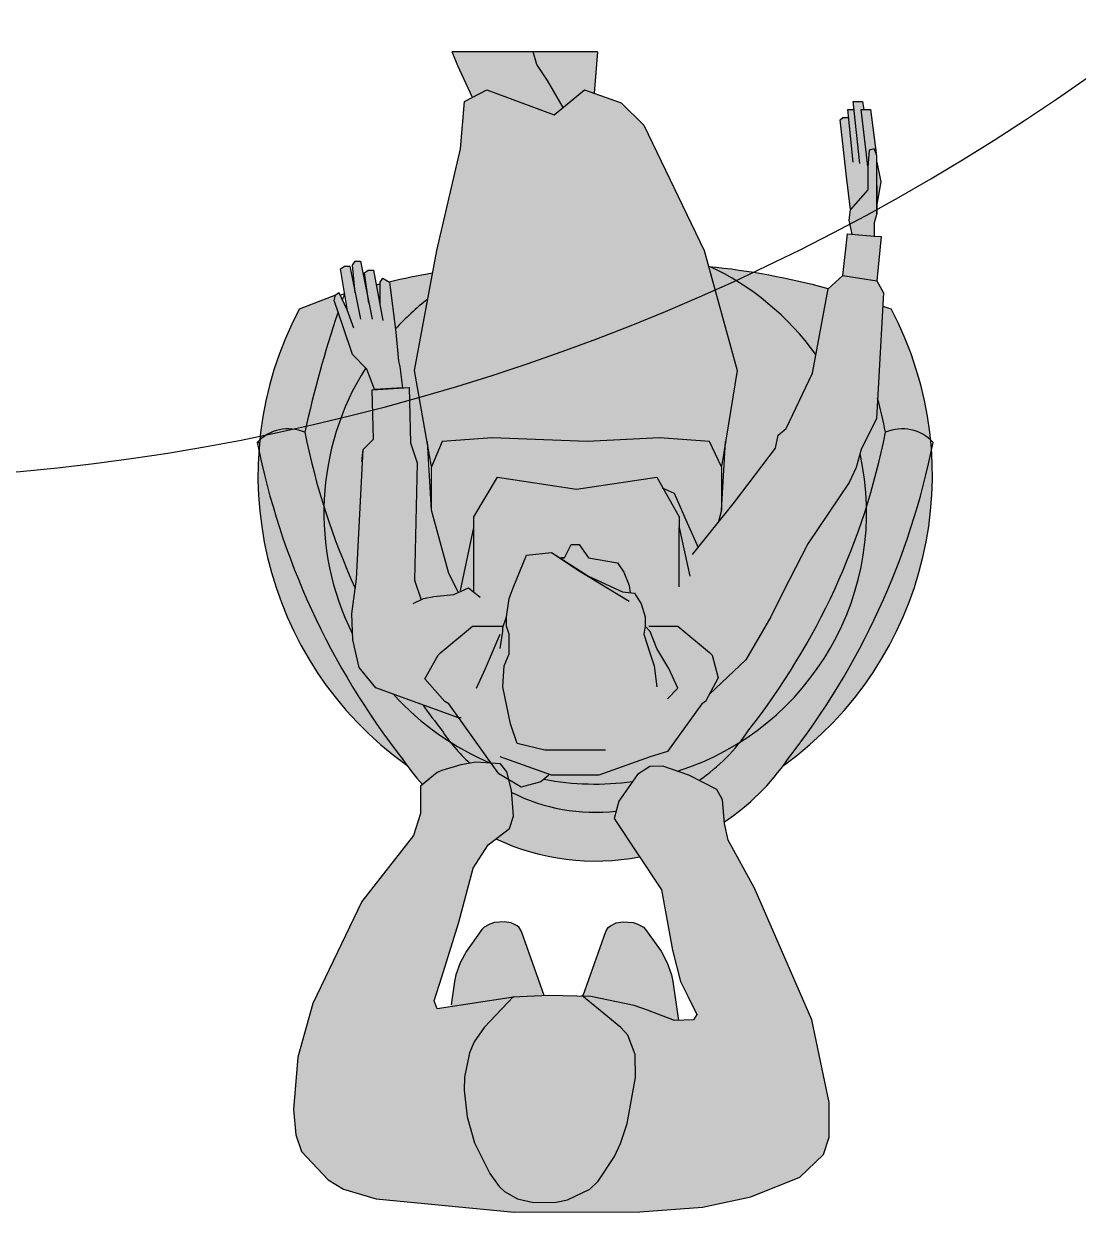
# Model space of a CAD drawing. Header units: millimetres. Extents: x 31778 to 54642, y 18502 to 28743.
# Drawn here: x 44091.4 to 44200.6, y 22099.7 to 22222.7 of the extents above; entities that cross this region are included whole.
import ezdxf

# ---------------------------------------------------------------- set-up
doc = ezdxf.new("R2010")
doc.units = ezdxf.units.MM
doc.layers.add('CIRCUITS ECLAIRAGE', color=1, linetype='Continuous')
doc.layers.add('Plan Archi', color=8, linetype='Continuous')

msp = doc.modelspace()

# ---------------------------------------------------------------- hatches: boundary and pattern name
at = {"layer": 'Plan Archi', "true_color": 0xffffff}
h = msp.add_hatch(color=7, dxfattribs=at)
h.dxf.hatch_style = 1
h.paths.add_polyline_path([(44131.838, 22186.858), (44133.612, 22176.896), (44134.703, 22179.488), (44139.889, 22179.898), (44149.715, 22179.488), (44157.22, 22179.898), (44162.406, 22179.488), (44163.634, 22176.896), (44165.272, 22186.858), (44161.86, 22199.276), (44155.583, 22212.241), (44153.263, 22214.56), (44149.442, 22215.925), (44146.303, 22213.332), (44139.343, 22215.925), (44137.023, 22214.697), (44136.614, 22209.784), (44134.158, 22199.276)])
h.paths.add_polyline_path([(44149.442, 22215.925), (44150.451, 22215.565), (44150.79, 22219.835), (44144.139, 22219.835), (44144.529, 22218.518), (44145.621, 22216.88), (44147.228, 22214.096)])
h.paths.add_polyline_path([(44146.303, 22213.332), (44147.228, 22214.096), (44145.621, 22216.88), (44144.529, 22218.518), (44144.139, 22219.835), (44135.736, 22219.835), (44136.341, 22218.382), (44137.833, 22215.126), (44139.343, 22215.925)])
h.paths.add_polyline_path([(44176.189, 22196.683), (44179.738, 22196.137), (44180.19, 22200.731), (44179.465, 22200.777), (44176.671, 22201.007)])
h.paths.add_polyline_path([(44179.738, 22203.097), (44179.738, 22205.963), (44179.738, 22206.099), (44179.738, 22209.102), (44179.465, 22209.784), (44178.919, 22209.648), (44178.782, 22207.874), (44178.782, 22205.554), (44177.008, 22203.507), (44176.872, 22202.415), (44177.161, 22200.967), (44179.465, 22200.777), (44179.465, 22202.142)])
h = msp.add_hatch(color=7, dxfattribs=at)
h.dxf.hatch_style = 1
h.paths.add_polyline_path([(44176.599, 22206.918), (44177.008, 22203.507), (44178.782, 22205.554), (44178.782, 22207.874), (44178.919, 22209.648), (44179.465, 22209.784), (44179.64, 22209.345), (44179.055, 22213.878), (44178.646, 22213.878), (44178.373, 22213.878), (44178.236, 22214.697), (44177.827, 22214.697), (44177.281, 22214.697), (44177.368, 22213.878), (44177.281, 22213.878), (44176.735, 22213.878), (44176.817, 22213.059), (44176.189, 22213.059), (44175.916, 22212.786)])
h = msp.add_hatch(color=7, dxfattribs=at)
h.dxf.hatch_style = 1
h.paths.add_polyline_path([(44179.738, 22204.052), (44180.147, 22206.372), (44179.738, 22208.419), (44179.738, 22206.099)])
h = msp.add_hatch(color=7, dxfattribs=at)
h.dxf.hatch_style = 1
h.paths.add_polyline_path([(44126.925, 22186.994), (44127.719, 22184.876), (44130.615, 22185.044), (44130.336, 22187.267), (44130.2, 22187.813), (44129.927, 22190.815), (44129.245, 22196.001), (44128.562, 22196.41), (44128.289, 22196.001), (44128.289, 22195.79, 0.0013694), (44127.891, 22195.691), (44127.607, 22197.229), (44127.061, 22197.229), (44126.652, 22196.956), (44127.132, 22193.836), (44126.242, 22198.184), (44125.697, 22198.184), (44125.424, 22197.775), (44125.697, 22194.909), (44125.151, 22197.639), (44124.605, 22197.639), (44124.195, 22197.366), (44124.92, 22193.016), (44124.878, 22193.135), (44124.059, 22194.909), (44123.65, 22194.636), (44123.513, 22194.09), (44124.468, 22191.361), (44125.424, 22188.495)])
h = msp.add_hatch(color=7, dxfattribs=at)
h.dxf.hatch_style = 1
h.paths.add_polyline_path([(44115.823, 22179.673, -0.292249), (44120.489, 22180.462, -0.0281492), (44123.933, 22192.89), (44123.513, 22194.09), (44123.65, 22194.636), (44119.895, 22193.192, 0.0965493)])
h.paths.add_polyline_path([(44131.049, 22145.992, -0.008687), (44130.566, 22146.678, -0.1141347), (44115.73, 22178.577, 0.2605078)])
h.paths.add_polyline_path([(44173.409, 22188.495), (44174.686, 22195.307, 0.0413939), (44162.49, 22197.582, -0.128467)])
h = msp.add_hatch(color=7, dxfattribs=at)
h.dxf.hatch_style = 1
h.paths.add_polyline_path([(44166.467, 22149.64, -0.0205408), (44165.545, 22148.371, 0.2633428), (44178.652, 22172.751, -0.0901738)], flags=17)
h.paths.add_polyline_path([(44164.035, 22179.331), (44163.634, 22172.392), (44163.294, 22171.099), (44164.999, 22173.211), (44169.23, 22178.806), (44169.502, 22180.171), (44170.321, 22180.853), (44173.051, 22186.585), (44173.409, 22188.495, 0.128467), (44162.49, 22197.582, 0.0005651), (44162.321, 22197.599), (44165.272, 22186.858)])
h.paths.add_polyline_path([(44133.612, 22176.896), (44133.612, 22172.392), (44133.227, 22179.054), (44131.838, 22186.858), (44133.219, 22194.253, 0.0405095), (44129.881, 22191.168), (44129.927, 22190.815), (44130.2, 22187.813), (44130.336, 22187.267), (44130.615, 22185.044), (44127.465, 22184.861), (44127.607, 22179.761), (44126.515, 22178.67), (44125.833, 22165.296), (44125.345, 22161.654), (44125.454, 22158.965), (44126.124, 22156.098), (44127.83, 22154.01), (44136.415, 22150.906), (44138.934, 22147.419), (44139.797, 22146.196), (44140.736, 22146.122), (44141.42, 22145.318), (44141.628, 22144.477), (44142.891, 22143.734), (44144.938, 22144.28), (44145.839, 22145.031), (44146.03, 22144.962), (44150.943, 22144.962), (44156.265, 22146.873), (44158.039, 22147.419), (44161.587, 22152.331), (44161.997, 22152.604), (44162.397, 22153.358), (44166.145, 22156.92), (44168.732, 22161.365), (44170.009, 22163.935), (44172.571, 22168.914), (44176.872, 22175.258), (44177.567, 22176.819), (44178.1, 22178.67), (44179.691, 22181.892), (44180.42, 22194.909), (44179.738, 22196.137), (44176.189, 22196.683), (44174.688, 22195.319), (44173.051, 22186.585), (44170.321, 22180.853), (44169.502, 22180.171), (44169.23, 22178.806), (44164.999, 22173.211), (44163.294, 22171.099), (44163.634, 22172.392), (44163.634, 22176.896), (44162.406, 22179.488), (44157.22, 22179.898), (44149.715, 22179.488), (44139.889, 22179.898), (44134.703, 22179.488)])
h.paths.add_polyline_path([(44149.851, 22165.569), (44148.896, 22166.115), (44146.03, 22168.025)], flags=16)
h.paths.add_polyline_path([(44122.465, 22172.751, 0.0309202), (44125.704, 22164.33), (44125.833, 22165.296), (44126.515, 22178.67), (44127.607, 22179.761), (44127.465, 22184.861), (44127.719, 22184.876), (44126.925, 22186.994), (44126.789, 22187.129, 0.1360564)])
h.paths.add_polyline_path([(44130.566, 22146.678, 0.0353791), (44132.675, 22143.995), (44134.203, 22145.246), (44134.681, 22145.445), (44136.633, 22146.043), (44137.569, 22146.211, -0.0385462), (44135.572, 22148.371, -0.0689941), (44129.67, 22153.345), (44127.83, 22154.01), (44126.124, 22156.098), (44125.454, 22158.965), (44125.43, 22159.564, -0.1220414), (44122.465, 22172.751, -0.0272747), (44120.489, 22180.462, 0.292249), (44115.823, 22179.673, 0.0074581), (44115.73, 22178.577, 0.1141347)])
h.paths.add_polyline_path([(44120.489, 22180.462, 0.0272747), (44122.465, 22172.751, -0.1360564), (44126.789, 22187.129), (44125.424, 22188.495), (44124.468, 22191.361), (44123.933, 22192.89, 0.0281492)])
h.paths.add_polyline_path([(44129.881, 22191.168, -0.0405095), (44133.219, 22194.253), (44133.717, 22196.916, 0.0152036), (44129.242, 22196.018)])
h.paths.add_polyline_path([(44168.732, 22161.365), (44166.145, 22156.92), (44162.397, 22153.358), (44161.997, 22152.604), (44161.587, 22152.331), (44158.039, 22147.419), (44156.265, 22146.873), (44150.943, 22144.962), (44146.03, 22144.962), (44145.839, 22145.031), (44145.257, 22144.545, 0.082095), (44154.419, 22144.307), (44154.932, 22145.048), (44156.23, 22145.844), (44157.547, 22145.901), (44159.092, 22145.368, 0.0635791), (44165.545, 22148.371, 0.0205408), (44166.467, 22149.64, 0.0901738), (44178.652, 22172.751, 0.0495236), (44177.983, 22178.263), (44177.567, 22176.819), (44176.872, 22175.258), (44172.571, 22168.914), (44170.009, 22163.935)], flags=17)
h.paths.add_polyline_path([(44178.652, 22172.751, 0.0272747), (44180.627, 22180.462, 0.0078533), (44179.807, 22183.968), (44179.691, 22181.892), (44178.1, 22178.67), (44177.983, 22178.263, -0.0495236)])
h.paths.add_polyline_path([(44134.65, 22149.64, 0.0205408), (44135.572, 22148.371, 0.04204), (44139.759, 22146.199), (44139.797, 22146.196), (44138.934, 22147.419), (44136.415, 22150.906), (44132.695, 22152.251, 0.0111682)], flags=17)
h.paths.add_polyline_path([(44135.572, 22148.371, -0.0205408), (44134.65, 22149.64, -0.0111682), (44132.695, 22152.251), (44129.67, 22153.345, 0.0689941)], flags=17)
h.paths.add_polyline_path([(44125.43, 22159.564), (44125.345, 22161.654), (44125.704, 22164.33, -0.0309202), (44122.465, 22172.751, 0.1220414)], flags=17)
h.paths.add_polyline_path([(44152.732, 22141.24), (44153.004, 22142.259), (44154.419, 22144.307, -0.082095), (44145.257, 22144.545), (44144.938, 22144.28), (44142.891, 22143.734), (44141.628, 22144.477), (44141.891, 22143.414), (44141.909, 22143.186, 0.1469835)])
h.paths.add_polyline_path([(44159.092, 22145.368), (44160.253, 22144.967), (44161.312, 22144.43, 0.0760974), (44165.545, 22148.371, -0.0635791)], flags=16)
h.paths.add_polyline_path([(44141.692, 22139.431), (44140.279, 22138.371, 0.1591461), (44155.151, 22136.517), (44152.526, 22140.466), (44152.732, 22141.24, -0.1469835), (44141.909, 22143.186), (44142.109, 22140.708)])
h = msp.add_hatch(color=7, dxfattribs=at)
h.dxf.hatch_style = 1
h.paths.add_polyline_path([(44185.387, 22178.577, -0.1144917), (44170.482, 22146.591, -0.0077692), (44170.049, 22145.979, 0.2606709)])
h.paths.add_polyline_path([(44185.387, 22178.577, 0.0074581), (44185.293, 22179.673, 0.292249), (44180.627, 22180.462, -0.0272747), (44178.652, 22172.751, -0.2633428), (44165.545, 22148.371, -0.0760974), (44161.312, 22144.43), (44163.16, 22143.494), (44163.74, 22142.419), (44163.933, 22140.122, 0.0962218), (44170.482, 22146.591, 0.1144917)])
h.paths.add_polyline_path([(44181.191, 22193.249, -0.0473686), (44180.342, 22193.516), (44179.807, 22183.968, -0.0078533), (44180.627, 22180.462, -0.292249), (44185.293, 22179.673, 0.0969866)])
h.paths.add_polyline_path([(44170.321, 22180.853), (44169.502, 22180.171), (44169.23, 22178.806), (44164.999, 22173.211), (44161.232, 22168.545), (44159.813, 22171.71), (44158.722, 22174.166), (44157.591, 22174.669), (44156.948, 22175.804), (44148.623, 22174.576), (44140.435, 22175.804), (44137.979, 22171.71), (44137.979, 22170.618), (44137.979, 22168.162), (44137.979, 22163.916), (44137.433, 22164.341), (44135.932, 22163.658), (44133.841, 22163.455), (44132.793, 22163.249), (44132.519, 22163.116), (44131.838, 22165.159), (44132.111, 22177.305), (44131.428, 22179.352), (44131.292, 22185.084), (44127.465, 22184.861), (44127.607, 22179.761), (44126.515, 22178.67), (44125.833, 22165.296), (44125.345, 22161.654), (44125.454, 22158.965), (44126.124, 22156.098), (44127.83, 22154.01), (44136.415, 22150.906), (44138.934, 22147.419), (44139.797, 22146.196), (44140.736, 22146.122), (44141.42, 22145.318), (44141.628, 22144.477), (44142.891, 22143.734), (44144.938, 22144.28), (44145.839, 22145.031), (44146.03, 22144.962), (44150.943, 22144.962), (44156.265, 22146.873), (44158.039, 22147.419), (44161.587, 22152.331), (44161.997, 22152.604), (44162.397, 22153.358), (44166.145, 22156.92), (44168.732, 22161.365), (44170.009, 22163.935), (44172.571, 22168.914), (44176.872, 22175.258), (44177.567, 22176.819), (44178.1, 22178.67), (44179.691, 22181.892), (44180.42, 22194.909), (44179.738, 22196.137), (44176.189, 22196.683), (44174.688, 22195.319), (44173.051, 22186.585)])
h.paths.add_polyline_path([(44149.851, 22165.569), (44148.896, 22166.115), (44149.626, 22165.673)], flags=16)
h = msp.add_hatch(color=7, dxfattribs=at)
h.dxf.hatch_style = 1
h.paths.add_polyline_path([(44137.569, 22146.211), (44138.186, 22146.322), (44139.759, 22146.199, -0.04204), (44135.572, 22148.371, 0.0385462)])
h = msp.add_hatch(color=7, dxfattribs=at)
h.dxf.hatch_style = 1
h.paths.add_polyline_path([(44142.09, 22121.985), (44134.203, 22120.79), (44133.885, 22121.587), (44134.681, 22124.096), (44136.434, 22129.752), (44137.908, 22135.328), (44139.461, 22137.758), (44141.692, 22139.431), (44142.109, 22140.708), (44141.891, 22143.414), (44141.42, 22145.318), (44140.736, 22146.122), (44138.186, 22146.322), (44136.633, 22146.043), (44134.681, 22145.445), (44134.203, 22145.246), (44132.451, 22143.812), (44132.451, 22140.984), (44131.734, 22138.714), (44126.397, 22131.903), (44121.311, 22121.327), (44119.777, 22115.782), (44119.298, 22110.342), (44119.546, 22107.726), (44120.158, 22106.012), (44122.891, 22103.065), (44124.507, 22102.104), (44127.87, 22101.114), (44142.17, 22099.72), (44155.185, 22099.758), (44161.687, 22100.237), (44166.665, 22101.313), (44171.764, 22103.344), (44174.193, 22105.694), (44174.781, 22107.481), (44174.791, 22111.071), (44172.999, 22119.635), (44167.064, 22133.257), (44164.315, 22138.236), (44163.945, 22139.976), (44163.74, 22142.419), (44163.16, 22143.494), (44160.253, 22144.967), (44157.547, 22145.901), (44156.23, 22145.844), (44154.932, 22145.048), (44153.004, 22142.259), (44152.526, 22140.466), (44157.425, 22133.098), (44158.58, 22126.844), (44159.376, 22123.618), (44160.155, 22122.098), (44161.1, 22120.194), (44160.731, 22119.635), (44158.769, 22119.565), (44155.986, 22120.652), (44154.597, 22121.109), (44150.096, 22122.065), (44145.794, 22122.144), (44142.01, 22121.985)])
h = msp.add_hatch(color=7, dxfattribs=at)
h.dxf.hatch_style = 1
h.paths.add_polyline_path([(44154.747, 22113.681), (44154.682, 22116.043), (44153.925, 22118.049), (44153.203, 22118.838), (44149.258, 22122.08), (44145.794, 22122.144), (44142.121, 22121.99), (44142.003, 22121.972), (44139.063, 22118.838), (44138.01, 22117.351), (44137.524, 22116.216), (44137.025, 22113.697), (44136.992, 22112.354), (44137.31, 22109.608), (44138.073, 22106.92), (44139.645, 22103.716), (44140.616, 22102.388), (44141.15, 22101.871), (44142.513, 22101.115), (44144.153, 22100.722), (44146.52, 22100.752), (44147.684, 22100.999), (44149.986, 22102.109), (44150.853, 22102.946), (44152.548, 22105.477), (44153.195, 22106.818), (44153.88, 22108.92)])
h.paths.add_polyline_path([(44154.597, 22121.109), (44155.986, 22120.652), (44158.769, 22119.565), (44159.198, 22119.581), (44158.603, 22123.618), (44158.47, 22124.278), (44158.026, 22125.548), (44157.389, 22126.756), (44155.775, 22128.995), (44155.551, 22129.217), (44154.957, 22129.554), (44154.486, 22129.696), (44153.471, 22129.78), (44152.744, 22129.661), (44152.137, 22129.381), (44151.904, 22129.178), (44151.672, 22128.796), (44149.299, 22122.079), (44150.096, 22122.065)])
h.paths.add_polyline_path([(44142.003, 22121.972), (44142.015, 22121.985), (44142.01, 22121.985), (44145.289, 22122.123), (44142.931, 22128.796), (44142.699, 22129.178), (44142.466, 22129.381), (44141.859, 22129.661), (44141.132, 22129.78), (44140.118, 22129.696), (44139.646, 22129.554), (44139.052, 22129.217), (44138.829, 22128.995), (44137.214, 22126.756), (44136.578, 22125.548), (44136.133, 22124.278), (44136.001, 22123.618), (44135.615, 22121.004)])

# ---------------------------------------------------------------- linework, layer by layer
at = {"layer": 'CIRCUITS ECLAIRAGE', "color": 6}
msp.add_arc((44070.546, 22402.019), 226.542, 258.37371, 321.14393, dxfattribs=at)
at = {"layer": 'Plan Archi'}
for p, q in [((44150.79, 22219.835, 0), (44135.736, 22219.835, 0)), ((44136.341, 22218.382, 0), (44135.736, 22219.835, 0)), ((44144.529, 22218.518, 0), (44144.139, 22219.835, 0)), ((44150.79, 22219.835, 0), (44150.451, 22215.565, 0)), ((44137.842, 22215.106, 0), (44136.341, 22218.382, 0)), ((44145.621, 22216.88, 0), (44144.529, 22218.518, 0)), ((44147.228, 22214.096, 0), (44145.621, 22216.88, 0)), ((44137.023, 22214.697, 0), (44139.343, 22215.925, 0)), ((44139.343, 22215.925, 0), (44146.303, 22213.332, 0)), ((44146.303, 22213.332, 0), (44149.442, 22215.925, 0)), ((44149.442, 22215.925, 0), (44153.263, 22214.56, 0)), ((44136.614, 22209.784, 0), (44137.023, 22214.697, 0)), ((44153.263, 22214.56, 0), (44155.583, 22212.241, 0)), ((44177.963, 22208.283, 0), (44177.281, 22214.697, 0)), ((44177.281, 22214.697, 0), (44177.827, 22214.697, 0)), ((44177.827, 22214.697, 0), (44178.236, 22214.697, 0)), ((44178.236, 22214.697, 0), (44178.373, 22213.878, 0)), ((44175.916, 22212.786, 0), (44176.189, 22213.059, 0)), ((44176.599, 22206.918, 0), (44175.916, 22212.786, 0)), ((44176.189, 22213.059, 0), (44176.817, 22213.059, 0)), ((44177.281, 22208.419, 0), (44176.735, 22213.878, 0)), ((44176.735, 22213.878, 0), (44177.281, 22213.878, 0)), ((44177.281, 22213.878, 0), (44177.418, 22213.878, 0)), ((44178.782, 22208.01, 0), (44178.1, 22213.878, 0)), ((44178.1, 22213.878, 0), (44178.646, 22213.878, 0)), ((44178.646, 22213.878, 0), (44179.055, 22213.878, 0)), ((44179.055, 22213.878, 0), (44179.64, 22209.345, 0)), ((44155.583, 22212.241, 0), (44161.86, 22199.276, 0)), ((44134.158, 22199.276, 0), (44136.614, 22209.784, 0)), ((44178.919, 22209.648, 0), (44178.782, 22207.874, 0)), ((44179.465, 22209.784, 0), (44178.919, 22209.648, 0)), ((44179.738, 22209.102, 0), (44179.465, 22209.784, 0)), ((44179.738, 22206.099, 0), (44179.738, 22209.102, 0)), ((44178.782, 22208.01, 0), (44178.782, 22208.01, 0)), ((44178.782, 22207.874, 0), (44178.782, 22205.554, 0)), ((44179.738, 22208.419, 0), (44180.147, 22206.372, 0)), ((44177.008, 22203.507, 0), (44176.599, 22206.918, 0)), ((44178.782, 22205.554, 0), (44177.008, 22203.507, 0)), ((44180.147, 22206.372, 0), (44179.738, 22204.052, 0)), ((44179.738, 22203.097, 0), (44179.738, 22206.099, 0)), ((44179.738, 22205.963, 0), (44179.738, 22203.097, 0)), ((44176.872, 22202.415, 0), (44177.008, 22203.507, 0)), ((44179.738, 22203.097, 0), (44179.465, 22202.142, 0)), ((44177.161, 22200.967, 0), (44176.872, 22202.415, 0)), ((44179.465, 22202.142, 0), (44179.465, 22200.777, 0)), ((44176.189, 22196.683, 0), (44176.671, 22201.007, 0)), ((44176.671, 22201.007, 0), (44179.465, 22200.777, 0)), ((44179.465, 22200.777, 0), (44180.19, 22200.731, 0)), ((44180.19, 22200.731, 0), (44179.738, 22196.137, 0)), ((44131.838, 22186.858, 0), (44134.158, 22199.276, 0)), ((44161.86, 22199.276, 0), (44165.272, 22186.858, 0)), ((44125.424, 22197.775, 0), (44125.697, 22198.184, 0)), ((44125.697, 22198.184, 0), (44126.242, 22198.184, 0)), ((44126.242, 22198.184, 0), (44127.471, 22192.18, 0)), ((44124.195, 22197.366, 0), (44124.605, 22197.639, 0)), ((44124.92, 22193.016, 0), (44124.195, 22197.366, 0)), ((44124.605, 22197.639, 0), (44125.151, 22197.639, 0)), ((44125.151, 22197.639, 0), (44126.242, 22192.18, 0)), ((44125.697, 22194.909, 0), (44125.424, 22197.775, 0)), ((44126.652, 22196.956, 0), (44127.061, 22197.229, 0)), ((44127.132, 22193.836, 0), (44126.652, 22196.956, 0)), ((44127.061, 22197.229, 0), (44127.607, 22197.229, 0)), ((44127.607, 22197.229, 0), (44128.562, 22192.043, 0)), ((44174.688, 22195.319, 0), (44176.189, 22196.683, 0)), ((44176.189, 22196.683, 0), (44179.738, 22196.137, 0)), ((44128.289, 22196.001, 0), (44128.562, 22196.41, 0)), ((44128.289, 22193.681, 0), (44128.289, 22196.001, 0)), ((44128.562, 22196.41, 0), (44129.245, 22196.001, 0)), ((44129.245, 22196.001, 0), (44129.927, 22190.815, 0)), ((44179.738, 22196.137, 0), (44180.42, 22194.909, 0)), ((44123.65, 22194.636, 0), (44119.895, 22193.192, 0)), ((44123.513, 22194.09, 0), (44123.65, 22194.636, 0)), ((44124.059, 22194.909, 0), (44123.65, 22194.636, 0)), ((44124.878, 22193.135, 0), (44124.059, 22194.909, 0)), ((44173.051, 22186.585, 0), (44174.688, 22195.319, 0)), ((44180.42, 22194.909, 0), (44179.691, 22181.892, 0)), ((44124.468, 22191.361, 0), (44123.513, 22194.09, 0)), ((44125.56, 22191.225, 0), (44124.878, 22193.135, 0)), ((44125.424, 22188.495, 0), (44124.468, 22191.361, 0)), ((44129.927, 22190.815, 0), (44130.2, 22187.813, 0)), ((44126.925, 22186.994, 0), (44125.424, 22188.495, 0)), ((44127.744, 22184.811, 0), (44126.925, 22186.994, 0)), ((44130.2, 22187.813, 0), (44130.336, 22187.267, 0)), ((44130.336, 22187.267, 0), (44130.615, 22185.044, 0)), ((44133.612, 22176.896, 0), (44131.838, 22186.858, 0)), ((44165.272, 22186.858, 0), (44163.634, 22176.896, 0)), ((44170.321, 22180.853, 0), (44173.051, 22186.585, 0)), ((44127.465, 22184.861, 0), (44131.292, 22185.084, 0)), ((44127.607, 22179.761, 0), (44127.465, 22184.861, 0)), ((44130.615, 22185.044, 0), (44127.719, 22184.876, 0)), ((44131.292, 22185.084, 0), (44131.428, 22179.352, 0)), ((44169.502, 22180.171, 0), (44170.321, 22180.853, 0)), ((44179.691, 22181.892, 0), (44178.1, 22178.67, 0)), ((44126.515, 22178.67, 0), (44127.607, 22179.761, 0)), ((44133.612, 22172.392, 0), (44133.202, 22179.488, 0)), ((44134.703, 22179.488, 0), (44133.612, 22176.896, 0)), ((44139.889, 22179.898, 0), (44134.703, 22179.488, 0)), ((44149.715, 22179.488, 0), (44139.889, 22179.898, 0)), ((44157.22, 22179.898, 0), (44149.715, 22179.488, 0)), ((44162.406, 22179.488, 0), (44157.22, 22179.898, 0)), ((44163.634, 22176.896, 0), (44162.406, 22179.488, 0)), ((44163.634, 22172.392, 0), (44164.044, 22179.488, 0)), ((44169.23, 22178.806, 0), (44169.502, 22180.171, 0)), ((44125.833, 22165.296, 0), (44126.515, 22178.67, 0)), ((44126.379, 22177.441, 0), (44126.515, 22178.67, 0)), ((44131.428, 22179.352, 0), (44132.111, 22177.305, 0)), ((44164.999, 22173.211, 0), (44169.23, 22178.806, 0)), ((44178.1, 22178.67, 0), (44177.567, 22176.819, 0)), ((44132.111, 22177.305, 0), (44131.838, 22165.159, 0)), ((44133.612, 22172.392, 0), (44133.612, 22176.896, 0)), ((44137.979, 22171.71, 0), (44140.435, 22175.804, 0)), ((44140.435, 22175.804, 0), (44148.623, 22174.576, 0)), ((44148.623, 22174.576, 0), (44156.948, 22175.804, 0)), ((44156.948, 22175.804, 0), (44159.267, 22171.71, 0)), ((44163.634, 22176.896, 0), (44163.634, 22172.392, 0)), ((44177.567, 22176.819, 0), (44176.872, 22175.258, 0)), ((44157.493, 22174.712, 0), (44158.722, 22174.166, 0)), ((44176.872, 22175.258, 0), (44172.571, 22168.914, 0)), ((44158.722, 22174.166, 0), (44159.813, 22171.71, 0)), ((44135.386, 22165.842, 0), (44133.612, 22172.392, 0)), ((44160.623, 22167.79, 0), (44164.999, 22173.211, 0)), ((44163.634, 22172.392, 0), (44163.294, 22171.099, 0)), ((44137.979, 22170.618, 0), (44137.979, 22171.71, 0)), ((44159.267, 22171.71, 0), (44159.267, 22170.618, 0)), ((44159.813, 22171.71, 0), (44161.232, 22168.545, 0)), ((44136.614, 22164.068, 0), (44137.979, 22170.618, 0)), ((44137.979, 22168.162, 0), (44137.979, 22170.618, 0)), ((44159.267, 22168.162, 0), (44159.267, 22170.618, 0)), ((44159.267, 22170.618, 0), (44160.359, 22165.569, 0)), ((44147.395, 22167.479, 0), (44148.077, 22168.844, 0)), ((44148.077, 22168.844, 0), (44148.896, 22168.844, 0)), ((44148.896, 22168.844, 0), (44149.851, 22167.479, 0)), ((44172.571, 22168.914, 0), (44170.009, 22163.935, 0)), ((44137.979, 22163.931, 0), (44137.979, 22168.162, 0)), ((44142.073, 22164.341, 0), (44143.437, 22167.752, 0)), ((44143.437, 22167.752, 0), (44146.03, 22168.025, 0)), ((44146.03, 22168.025, 0), (44149.851, 22165.569, 0)), ((44146.03, 22168.025, 0), (44148.896, 22166.115, 0)), ((44147.395, 22167.479, 0), (44146.985, 22167.479, 0)), ((44146.985, 22167.479, 0), (44146.985, 22167.479, 0)), ((44146.985, 22167.479, 0), (44147.395, 22167.479, 0)), ((44149.851, 22167.479, 0), (44152.854, 22166.933, 0)), ((44159.267, 22164.477, 0), (44159.267, 22168.162, 0)), ((44148.896, 22166.115, 0), (44149.851, 22165.569, 0)), ((44148.896, 22166.115, 0), (44154.082, 22162.976, 0)), ((44152.854, 22166.933, 0), (44153.536, 22165.978, 0)), ((44153.536, 22165.978, 0), (44154.082, 22164.614, 0)), ((44125.345, 22161.654, 0), (44125.833, 22165.296, 0)), ((44131.838, 22165.159, 0), (44132.52, 22163.112, 0)), ((44136.399, 22163.871, 0), (44135.386, 22165.842, 0)), ((44149.851, 22165.569, 0), (44153.399, 22163.931, 0)), ((44133.841, 22163.455, 0), (44135.932, 22163.658, 0)), ((44135.932, 22163.658, 0), (44137.433, 22164.341, 0)), ((44137.433, 22164.341, 0), (44138.661, 22163.385, 0)), ((44141.663, 22163.249, 0), (44142.073, 22164.341, 0)), ((44153.399, 22163.931, 0), (44154.628, 22163.795, 0)), ((44154.082, 22164.614, 0), (44154.172, 22163.845, 0)), ((44154.628, 22163.795, 0), (44155.31, 22162.703, 0)), ((44170.009, 22163.935, 0), (44168.732, 22161.365, 0)), ((44131.711, 22162.723, 0), (44132.793, 22163.249, 0)), ((44132.793, 22163.249, 0), (44133.841, 22163.455, 0)), ((44141.39, 22161.338, 0), (44141.663, 22163.249, 0)), ((44155.31, 22162.703, 0), (44155.719, 22161.338, 0)), ((44125.454, 22158.965, 0), (44125.345, 22161.654, 0)), ((44140.981, 22160.247, 0), (44141.39, 22161.338, 0)), ((44141.39, 22160.383, 0), (44141.39, 22161.338, 0)), ((44155.719, 22161.338, 0), (44155.719, 22160.383, 0)), ((44168.732, 22161.365, 0), (44166.145, 22156.92, 0)), ((44134.567, 22157.654, 0), (44137.842, 22160.383, 0)), ((44137.842, 22160.383, 0), (44140.981, 22160.383, 0)), ((44140.708, 22158.063, 0), (44140.981, 22159.837, 0)), ((44140.981, 22159.837, 0), (44140.981, 22160.247, 0)), ((44141.663, 22159.564, 0), (44141.39, 22160.383, 0)), ((44155.719, 22160.383, 0), (44155.583, 22159.564, 0)), ((44156.265, 22159.837, 0), (44155.719, 22160.383, 0)), ((44156.129, 22160.383, 0), (44159.131, 22160.383, 0)), ((44156.948, 22158.063, 0), (44156.265, 22159.837, 0)), ((44159.131, 22160.383, 0), (44162.406, 22157.654, 0)), ((44126.124, 22156.098, 0), (44125.454, 22158.965, 0)), ((44139.207, 22156.016, 0), (44140.708, 22159.564, 0)), ((44141.663, 22157.517, 0), (44141.663, 22159.564, 0)), ((44155.583, 22159.564, 0), (44156.265, 22157.517, 0)), ((44132.929, 22154.924, 0), (44134.294, 22157.381, 0)), ((44134.294, 22157.381, 0), (44134.567, 22157.654, 0)), ((44141.117, 22156.289, 0), (44141.663, 22157.517, 0)), ((44156.265, 22157.517, 0), (44156.675, 22156.289, 0)), ((44158.176, 22156.016, 0), (44156.948, 22158.063, 0)), ((44162.406, 22157.654, 0), (44162.679, 22157.381, 0)), ((44162.679, 22157.381, 0), (44163.288, 22155.037, 0)), ((44127.83, 22154.01, 0), (44126.124, 22156.098, 0)), ((44140.981, 22154.106, 0), (44141.117, 22156.289, 0)), ((44156.675, 22156.289, 0), (44156.948, 22154.106, 0)), ((44166.145, 22156.92, 0), (44162.397, 22153.358, 0)), ((44134.976, 22152.604, 0), (44132.929, 22154.924, 0)), ((44138.252, 22153.969, 0), (44139.207, 22156.016, 0)), ((44159.131, 22153.969, 0), (44158.176, 22156.016, 0)), ((44163.288, 22155.037, 0), (44161.997, 22152.604, 0)), ((44136.415, 22150.906, 0), (44127.83, 22154.01, 0)), ((44141.8, 22150.284, 0), (44140.981, 22154.106, 0)), ((44158.039, 22152.877, 0), (44159.131, 22153.969, 0)), ((44135.386, 22152.331, 0), (44134.976, 22152.604, 0)), ((44161.997, 22152.604, 0), (44161.587, 22152.331, 0)), ((44138.934, 22147.419, 0), (44135.386, 22152.331, 0)), ((44161.587, 22152.331, 0), (44158.039, 22147.419, 0)), ((44136.688, 22150.906, 0), (44136.415, 22150.906, 0)), ((44142.482, 22148.237, 0), (44141.8, 22150.284, 0)), ((44145.348, 22147.555, 0), (44142.482, 22148.237, 0)), ((44151.625, 22147.555, 0), (44145.348, 22147.555, 0)), ((44138.186, 22146.322, -78.138), (44136.633, 22146.043, -78.138)), ((44140.736, 22146.122, -78.138), (44138.186, 22146.322, -78.138)), ((44140.571, 22145.099, 0), (44138.934, 22147.419, 0)), ((44146.03, 22144.962, 0), (44140.708, 22146.873, 0)), ((44156.265, 22146.873, 0), (44150.943, 22144.962, 0)), ((44158.039, 22147.419, 0), (44156.265, 22146.873, 0)), ((44134.203, 22145.246, -78.138), (44132.451, 22143.812, -78.138)), ((44134.681, 22145.445, -78.138), (44134.203, 22145.246, -78.138)), ((44136.633, 22146.043, -78.138), (44134.681, 22145.445, -78.138)), ((44142.891, 22143.734, 0), (44140.571, 22145.099, 0)), ((44141.42, 22145.318, -78.138), (44140.736, 22146.122, -78.138)), ((44141.891, 22143.414, -78.138), (44141.42, 22145.318, -78.138)), ((44154.932, 22145.048, -78.138), (44153.004, 22142.259, -78.138)), ((44156.23, 22145.844, -78.138), (44154.932, 22145.048, -78.138)), ((44157.547, 22145.901, -78.138), (44156.23, 22145.844, -78.138)), ((44160.253, 22144.967, -78.138), (44157.547, 22145.901, -78.138)), ((44132.451, 22143.812, -78.138), (44132.451, 22140.984, -78.138)), ((44144.938, 22144.28, 0), (44142.891, 22143.734, 0)), ((44145.757, 22144.962, 0), (44144.938, 22144.28, 0)), ((44150.943, 22144.962, 0), (44146.03, 22144.962, 0)), ((44163.16, 22143.494, -78.138), (44160.253, 22144.967, -78.138)), ((44142.109, 22140.708, -78.138), (44141.891, 22143.414, -78.138)), ((44163.74, 22142.419, -78.138), (44163.16, 22143.494, -78.138)), ((44153.004, 22142.259, -78.138), (44152.526, 22140.466, -78.138)), ((44163.945, 22139.976, -78.138), (44163.74, 22142.419, -78.138)), ((44132.451, 22140.984, -78.138), (44131.734, 22138.714, -78.138)), ((44141.692, 22139.431, -78.138), (44142.109, 22140.708, -78.138)), ((44152.526, 22140.466, -78.138), (44157.425, 22133.098, -78.138)), ((44139.461, 22137.758, -78.138), (44141.692, 22139.431, -78.138)), ((44164.315, 22138.236, -78.138), (44163.945, 22139.976, -78.138)), ((44131.734, 22138.714, -78.138), (44126.397, 22131.903, -78.138)), ((44137.908, 22135.328, -78.138), (44139.461, 22137.758, -78.138)), ((44167.064, 22133.257, -78.138), (44164.315, 22138.236, -78.138)), ((44136.434, 22129.752, -78.138), (44137.908, 22135.328, -78.138)), ((44157.425, 22133.098, -78.138), (44158.58, 22126.844, -78.138)), ((44172.999, 22119.635, -78.138), (44167.064, 22133.257, -78.138)), ((44126.397, 22131.903, -78.138), (44121.311, 22121.327, -78.138)), ((44134.681, 22124.096, -78.138), (44136.434, 22129.752, -78.138)), ((44139.052, 22129.217, -78.138), (44138.829, 22128.995, -78.138)), ((44139.646, 22129.554, -78.138), (44139.052, 22129.217, -78.138)), ((44140.118, 22129.696, -78.138), (44139.646, 22129.554, -78.138)), ((44141.132, 22129.78, -78.138), (44140.118, 22129.696, -78.138)), ((44141.859, 22129.661, -78.138), (44141.132, 22129.78, -78.138)), ((44142.466, 22129.381, -78.138), (44141.859, 22129.661, -78.138)), ((44142.699, 22129.178, -78.138), (44142.466, 22129.381, -78.138)), ((44142.931, 22128.796, -78.138), (44142.699, 22129.178, -78.138)), ((44151.672, 22128.796, -78.138), (44151.904, 22129.178, -78.138)), ((44151.904, 22129.178, -78.138), (44152.137, 22129.381, -78.138)), ((44152.137, 22129.381, -78.138), (44152.744, 22129.661, -78.138)), ((44152.744, 22129.661, -78.138), (44153.471, 22129.78, -78.138)), ((44153.471, 22129.78, -78.138), (44154.486, 22129.696, -78.138)), ((44154.486, 22129.696, -78.138), (44154.957, 22129.554, -78.138)), ((44154.957, 22129.554, -78.138), (44155.551, 22129.217, -78.138)), ((44155.551, 22129.217, -78.138), (44155.775, 22128.995, -78.138)), ((44138.829, 22128.995, -78.138), (44137.214, 22126.756, -78.138)), ((44145.281, 22122.144, -78.138), (44142.931, 22128.796, -78.138)), ((44149.322, 22122.144, -78.138), (44151.672, 22128.796, -78.138)), ((44155.775, 22128.995, -78.138), (44157.389, 22126.756, -78.138)), ((44137.214, 22126.756, -78.138), (44136.578, 22125.548, -78.138)), ((44157.389, 22126.756, -78.138), (44158.026, 22125.548, -78.138)), ((44158.58, 22126.844, -78.138), (44159.376, 22123.618, -78.138)), ((44136.578, 22125.548, -78.138), (44136.133, 22124.278, -78.138)), ((44158.026, 22125.548, -78.138), (44158.47, 22124.278, -78.138)), ((44133.885, 22121.587, -78.138), (44134.681, 22124.096, -78.138)), ((44136.133, 22124.278, -78.138), (44136.001, 22123.618, -78.138)), ((44158.47, 22124.278, -78.138), (44158.603, 22123.618, -78.138)), ((44136.001, 22123.618, -78.138), (44135.642, 22121.188, -78.138)), ((44158.603, 22123.618, -78.138), (44159.198, 22119.581, -78.138)), ((44159.376, 22123.618, -78.138), (44160.155, 22122.098, -78.138)), ((44142.09, 22121.985, -78.138), (44134.203, 22120.79, -78.138)), ((44142.09, 22122.065, -78.138), (44139.063, 22118.838, -78.138)), ((44145.794, 22122.144, -78.138), (44142.01, 22121.985, -78.138)), ((44142.01, 22121.985, -78.138), (44142.09, 22121.985, -78.138)), ((44150.096, 22122.065, -78.138), (44145.794, 22122.144, -78.138)), ((44153.203, 22118.838, -78.138), (44149.18, 22122.144, -78.138)), ((44154.597, 22121.109, -78.138), (44150.096, 22122.065, -78.138)), ((44160.155, 22122.098, -78.138), (44161.1, 22120.194, -78.138)), ((44121.311, 22121.327, -78.138), (44119.777, 22115.782, -78.138)), ((44134.203, 22120.79, -78.138), (44133.885, 22121.587, -78.138)), ((44155.986, 22120.652, -78.138), (44154.597, 22121.109, -78.138)), ((44158.769, 22119.565, -78.138), (44155.986, 22120.652, -78.138)), ((44160.731, 22119.635, -78.138), (44158.769, 22119.565, -78.138)), ((44161.1, 22120.194, -78.138), (44160.731, 22119.635, -78.138)), ((44174.791, 22111.071, -78.138), (44172.999, 22119.635, -78.138)), ((44139.063, 22118.838, -78.138), (44138.01, 22117.351, -78.138)), ((44153.925, 22118.049, -78.138), (44153.203, 22118.838, -78.138)), ((44154.682, 22116.043, -78.138), (44153.925, 22118.049, -78.138)), ((44138.01, 22117.351, -78.138), (44137.524, 22116.216, -78.138)), ((44119.777, 22115.782, -78.138), (44119.298, 22110.342, -78.138)), ((44137.524, 22116.216, -78.138), (44137.025, 22113.697, -78.138)), ((44154.747, 22113.681, -78.138), (44154.682, 22116.043, -78.138)), ((44137.025, 22113.697, -78.138), (44136.992, 22112.354, -78.138)), ((44153.88, 22108.92, -78.138), (44154.747, 22113.681, -78.138)), ((44136.992, 22112.354, -78.138), (44137.31, 22109.608, -78.138)), ((44174.781, 22107.481, -78.138), (44174.791, 22111.071, -78.138)), ((44119.298, 22110.342, -78.138), (44119.546, 22107.726, -78.138)), ((44137.31, 22109.608, -78.138), (44138.073, 22106.92, -78.138)), ((44153.195, 22106.818, -78.138), (44153.88, 22108.92, -78.138)), ((44119.546, 22107.726, -78.138), (44120.158, 22106.012, -78.138)), ((44138.073, 22106.92, -78.138), (44139.645, 22103.716, -78.138)), ((44174.193, 22105.694, -78.138), (44174.781, 22107.481, -78.138)), ((44120.158, 22106.012, -78.138), (44122.891, 22103.065, -78.138)), ((44152.548, 22105.477, -78.138), (44153.195, 22106.818, -78.138)), ((44171.764, 22103.344, -78.138), (44174.193, 22105.694, -78.138)), ((44150.853, 22102.946, -78.138), (44152.548, 22105.477, -78.138)), ((44139.645, 22103.716, -78.138), (44140.616, 22102.388, -78.138)), ((44166.665, 22101.313, -78.138), (44171.764, 22103.344, -78.138)), ((44122.891, 22103.065, -78.138), (44124.507, 22102.104, -78.138)), ((44124.507, 22102.104, -78.138), (44127.87, 22101.114, -78.138)), ((44140.616, 22102.388, -78.138), (44141.15, 22101.871, -78.138)), ((44147.684, 22100.999, -78.138), (44149.986, 22102.109, -78.138)), ((44149.986, 22102.109, -78.138), (44150.853, 22102.946, -78.138)), ((44127.87, 22101.114, -78.138), (44142.17, 22099.72, -78.138)), ((44141.15, 22101.871, -78.138), (44142.513, 22101.115, -78.138)), ((44142.513, 22101.115, -78.138), (44144.153, 22100.722, -78.138)), ((44144.153, 22100.722, -78.138), (44146.52, 22100.752, -78.138)), ((44146.52, 22100.752, -78.138), (44147.684, 22100.999, -78.138)), ((44161.687, 22100.237, -78.138), (44166.665, 22101.313, -78.138)), ((44142.17, 22099.72, -78.138), (44155.185, 22099.758, -78.138)), ((44155.185, 22099.758, -78.138), (44161.687, 22100.237, -78.138))]:
    msp.add_line(p, q, dxfattribs=at)
at = {"layer": 'Plan Archi', "extrusion": (0.092199, 0.995741, 0)}
msp.add_line((44115.558, 22179.412, 0.016), (44115.796, 22179.39, 0.066), dxfattribs=at)
at = {"layer": 'Plan Archi'}
for centre, radius, start, end in [((44146.244, 22122.912, 0.016), 75.057, 99.60821, 103.10735), ((44150.558, 22172.141, 0), 28.1, 35.59127, 65.29634), ((44154.872, 22122.912, 0.016), 75.057, 74.69316, 84.30405), ((44146.244, 22122.912, 0.016), 75.057, 103.8404, 104.15424), ((44146.244, 22122.912, 0.016), 75.057, 106.74066, 107.09763), ((44232.5, 22156.114, 0.016), 114.627, 160.28709, 160.59316), ((44150.558, 22172.141, 0), 28.1, 128.10053, 137.37954), ((44152.538, 22175.988, 0), 36.899, 152.20837, 234.38257), ((44148.579, 22175.988, 0.066), 36.899, 305.58241, 27.89092), ((44182.172, 22197.856, 0.016), 4.71, 247.13382, 257.98179), ((44232.5, 22156.114, 0.016), 114.627, 161.2862, 167.73581), ((44150.558, 22172.141, 0), 28.1, 147.76411, 206.58782), ((44068.617, 22156.114, 0.016), 114.627, 12.26419, 14.06399), ((44118.774, 22176.418, 0.016), 4.394, 67.01681, 137.03929), ((44182.343, 22176.418, 0.016), 4.394, 42.96071, 112.98319), ((44192.108, 22194.702, 0.016), 73.021, 191.24532, 204.57879), ((44109.008, 22194.702, 0.016), 73.021, 321.89477, 348.75468), ((44192.108, 22194.702, 0.016), 78.062, 191.29587, 218.04746), ((44150.558, 22172.141, 0), 28.1, 287.67882, 12.58507), ((44109.008, 22194.702, 0.016), 78.062, 321.95254, 348.70413), ((44150.558, 22172.141, 0), 28.1, 221.98225, 247.51171), ((44192.108, 22194.702, 0), 73.021, 215.54577, 218.10523), ((44150.558, 22160.224, 0), 19.107, 213.63443, 227.17114), ((44150.558, 22160.224, 0.016), 19.107, 304.25195, 326.36557), ((44150.554, 22160.216, 0), 24.14, 213.92105, 222.21487), ((44150.554, 22160.216, 0.016), 24.14, 303.65641, 325.64113), ((44150.558, 22172.141, 0), 28.1, 259.12546, 277.89814), ((44150.558, 22160.224, 0), 19.107, 243.08588, 276.53254), ((44150.554, 22160.216, 0), 24.14, 244.80884, 280.9791)]:
    msp.add_arc(centre, radius, start, end, dxfattribs=at)

doc.saveas('drawing.dxf')
